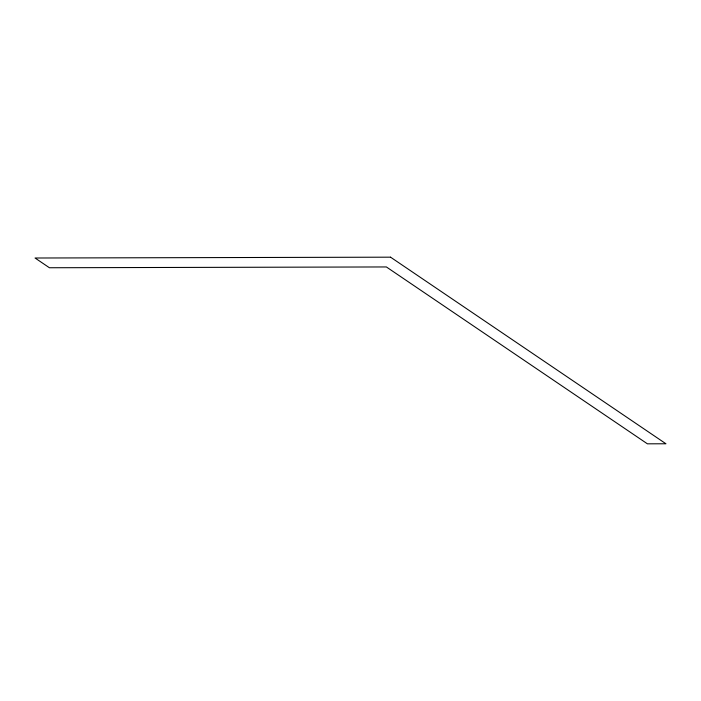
<?xml version="1.0" encoding="UTF-8"?>
<svg xmlns="http://www.w3.org/2000/svg" width="701" height="701" viewBox="0 0 701 701"><rect width="100%" height="100%" fill="white"/><g stroke="black" fill="none" stroke-linecap="round" stroke-linejoin="round"><path stroke-width="1.05" d="M390.562 257.179L35.05 258.012L49.412 267.747L386.382 266.95L647.4 443.821L665.95 443.777L390.562 257.179"/></g></svg>
